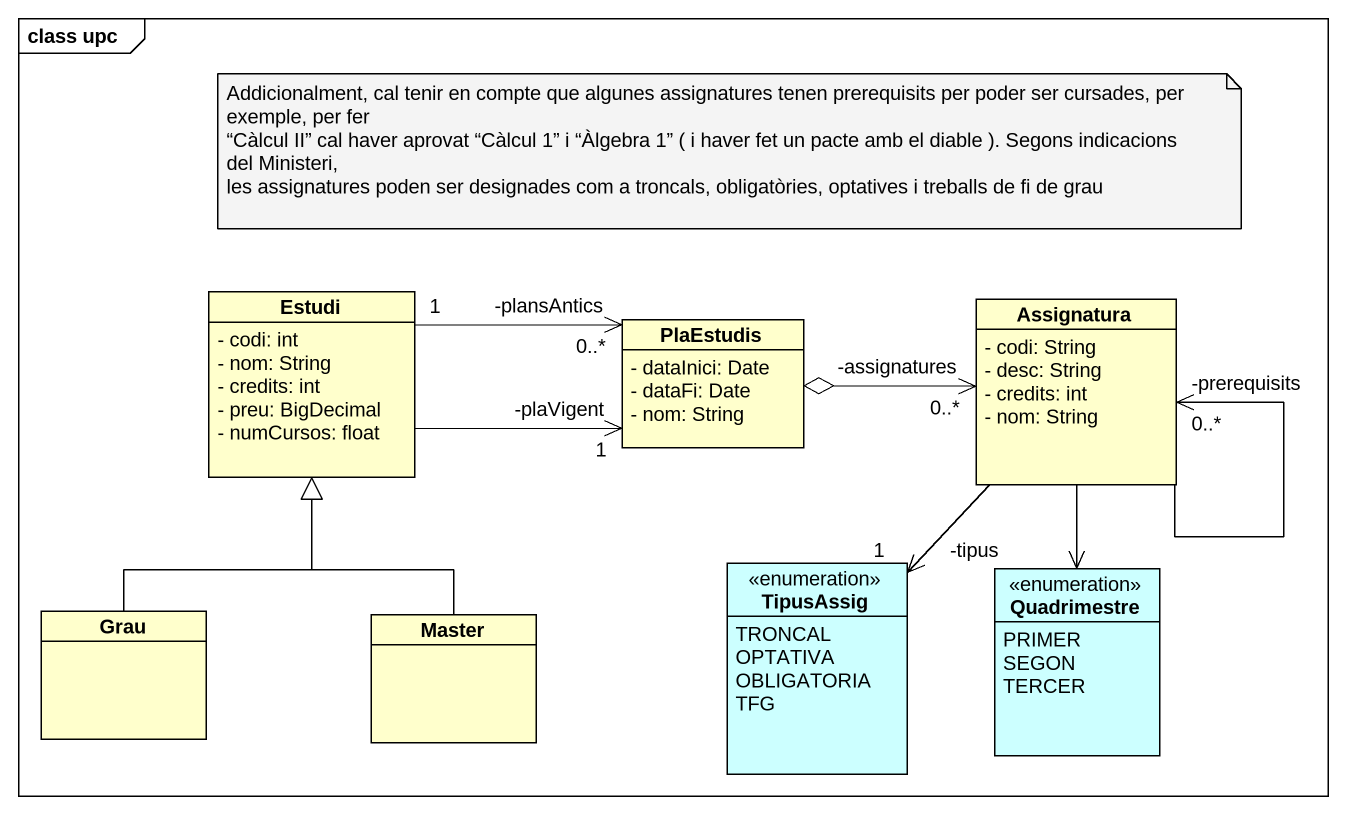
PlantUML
@startuml
mainframe class upc
hide circle
hide empty members
skinparam classAttributeIconSize 0
class Estudi {
  - codi: int
  - nom: String
  - credits: int
  - preu: BigDecimal
  - numCursos: float
}
class PlaEstudis {
  - dataInici: Date
  - dataFi: Date
  - nom: String
}
class Assignatura {
  - codi: String
  - desc: String
  - credits: int
  - nom: String
}
class Grau
class Master
enum TipusAssig #CCFFFF {
  TRONCAL
  OPTATIVA
  OBLIGATORIA
  TFG
}
enum Quadrimestre #CCFFFF {
  PRIMER
  SEGON
  TERCER
}
Estudi -right-> "-plaVigent\n1" PlaEstudis
PlaEstudis "-plansAntics\n0..*" <-left- "1" Estudi
Assignatura "-assignatures\n0..*" <-left-o PlaEstudis
Assignatura --> "-prerequisits\n0..*" Assignatura
Assignatura --> "-tipus\n1" TipusAssig
Assignatura --> Quadrimestre
Grau -up-|> Estudi
Master -up-|> Estudi
note as N1
  Addicionalment, cal tenir en compte que algunes assignatures tenen prerequisits per poder ser cursades, per exemple, per fer
  “Càlcul II” cal haver aprovat “Càlcul 1” i “Àlgebra 1” ( i haver fet un pacte amb el diable ). Segons indicacions del Ministeri,
  les assignatures poden ser designades com a troncals, obligatòries, optatives i treballs de fi de grau
end note
@enduml
